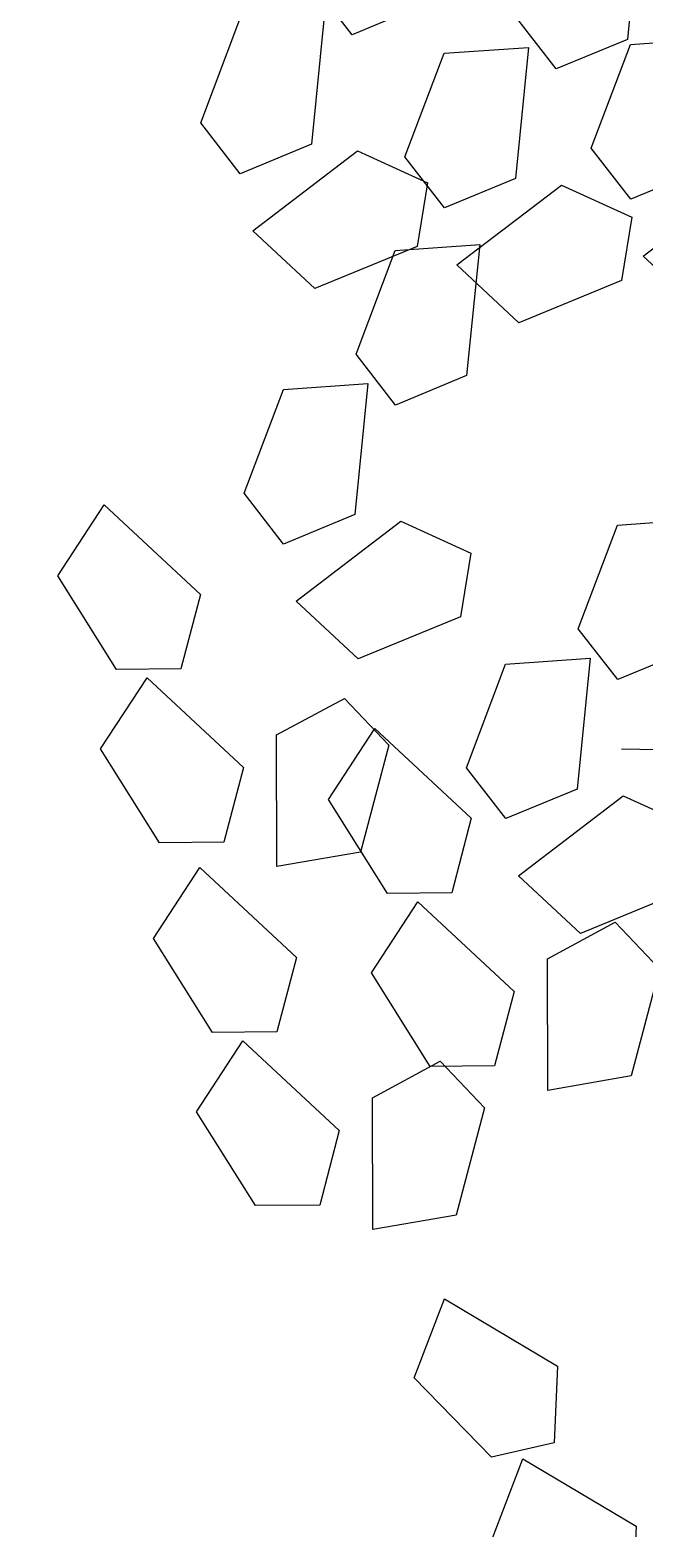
# Model space of a CAD drawing. Header units: metres. Extents: x 99558 to 100592, y 49739 to 50255.
# Drawn here: x 100017.756 to 100018.446, y 50077.227 to 50078.908 of the extents above; entities that cross this region are included whole.
import ezdxf

# ---------------------------------------------------------------- set-up
doc = ezdxf.new("R2010")
doc.units = ezdxf.units.M
doc.header["$MEASUREMENT"] = 0
doc.layers.add('Vegetation', color=100, linetype='Continuous')

# ---------------------------------------------------------------- blocks, each defined once
blk = doc.blocks.new('L', base_point=(1.36831, 0.59127))
for p, q in [((1.28092, 0.65005), (1.31174, 0.67502)), ((1.31174, 0.67502), (1.34186, 0.62127)), ((1.29372, 0.59983), (1.28092, 0.65005)), ((1.34186, 0.62127), (1.32249, 0.59089)), ((1.32249, 0.59089), (1.29372, 0.59983)), ((1.27528, 0.56678), (1.30611, 0.59174)), ((1.30611, 0.59174), (1.33623, 0.538)), ((1.28809, 0.51656), (1.27528, 0.56678)), ((1.35572, 0.54781), (1.39115, 0.55437)), ((1.39115, 0.55437), (1.40424, 0.52724)), ((1.33698, 0.48912), (1.35572, 0.54781)), ((1.33623, 0.538), (1.31685, 0.50762)), ((1.40424, 0.52724), (1.37627, 0.48362)), ((1.31685, 0.50762), (1.28809, 0.51656)), ((1.37627, 0.48362), (1.33698, 0.48912))]:
    blk.add_line(p, q)
blk = doc.blocks.new('TREE-11')
at = {"layer": 'Vegetation'}
blk.add_line((-28.637, 17.373), (-34.844, 21.072), dxfattribs=at)
for p, xscale, yscale, zscale, rotation in [((-25.525, 58.405), 120, 120, 120, 295.0165150851705), ((-16.555, 51.008), 120, 120, 120, 295.0165150851705), ((-7.244, 46.206), 120, 120, 120, 295.0165150851705), ((-33.807, 39.183), 120, 120, 120, 295.0165150851705), ((-48.636, 36.23), 119.9999999999998, 119.9999999999998, 119.9999999999998, 347.8021081598379), ((-11.037, 28.46), 120, 120, 120, 295.0165150851705), ((-30.703, 19.595), 120, 120, 120, 295.0165150851705), ((-41.74, 17.746), 119.9999999999998, 119.9999999999998, 119.9999999999998, 347.8021081598379), ((-54.155, 15.897), 119.9999999999998, 119.9999999999998, 119.9999999999998, 347.8021081598379)]:
    blk.add_blockref('L', p, dxfattribs=dict(at, xscale=xscale, yscale=yscale, zscale=zscale, rotation=rotation))
at = {"layer": 'Vegetation', "xscale": 120, "yscale": 120, "zscale": 120}
blk.add_blockref('L', (-52.088, -10.714), dxfattribs=at)

msp = doc.modelspace()

# ---------------------------------------------------------------- block references
at = {"layer": 'Vegetation', "color": 0, "xscale": 0.02, "yscale": 0.02, "zscale": 0.02, "rotation": 30.00000000000242}
msp.add_blockref('TREE-11', (100019.235, 50078.0844), dxfattribs=at)

doc.saveas('drawing.dxf')
